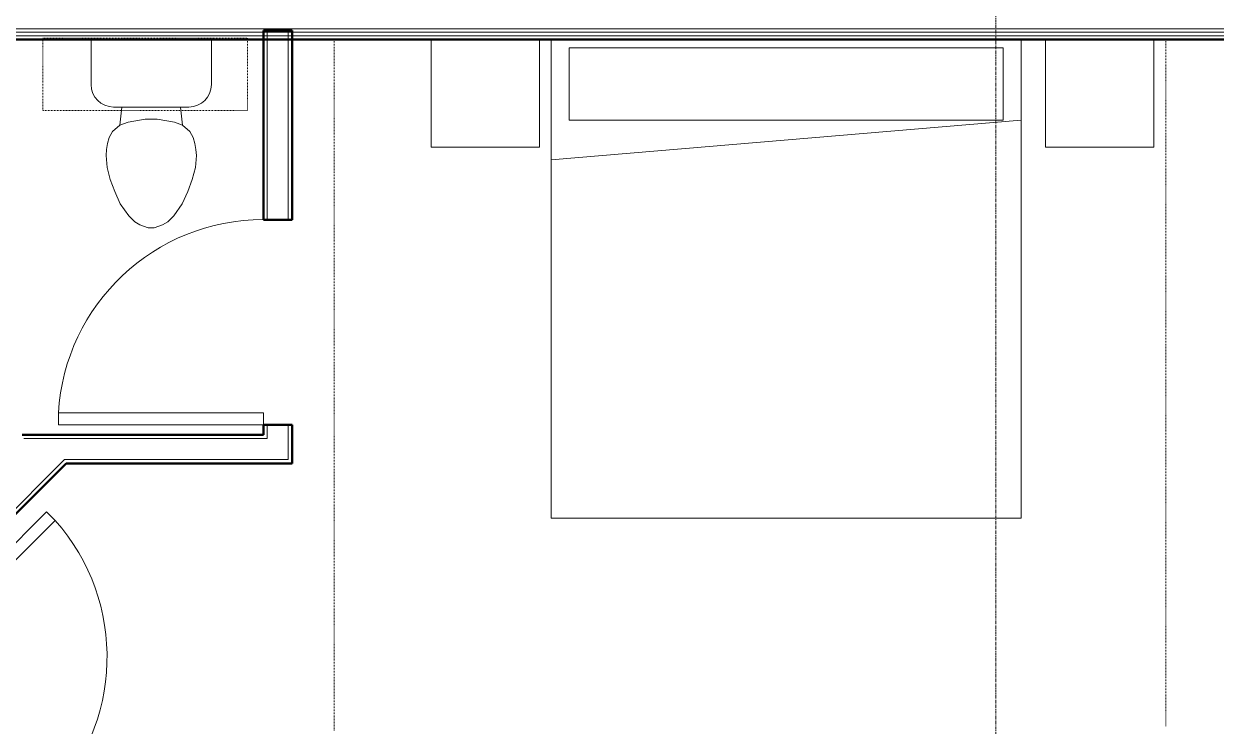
# Model space of a CAD drawing. Header units: inches. Extents: x -4266 to -1814, y 9706 to 12441.
# Drawn here: x -2334.6 to -2136.8, y 11564.8 to 11681.3 of the extents above; entities that cross this region are included whole.
import ezdxf

# ---------------------------------------------------------------- set-up
doc = ezdxf.new("R2010")
doc.units = ezdxf.units.IN
doc.header["$MEASUREMENT"] = 0
doc.linetypes.add('Dash', pattern=[0.25, 0.125, -0.125])
doc.linetypes.add('Grid Line 1_2_', pattern=[0.875, 0.5, -0.125, 0.125, -0.125])
for name, color, linetype, lineweight in [('A-DOOR-1', 7, 'Continuous', 9), ('A-DOOR-2', 50, 'Continuous', 20), ('A-WALL', 113, 'Continuous', 13), ('A-WALL-3', 250, 'Continuous', 50), ('A-WALL-4', 10, 'Continuous', 13), ('I-FURN-1', 7, 'Continuous', 9), ('I-FURN-HDLN-1', 7, 'Dash', 9), ('I-WALL-3', 2, 'Continuous', 50), ('P-SANR-FIXT-2', 7, 'Continuous', 9), ('Q-CASE-HDLN-1', 7, 'Dash', 9), ('S-GRID-1', 1, 'Grid Line 1_2_', 9)]:
    doc.layers.add(name, color=color, linetype=linetype, lineweight=lineweight)

msp = doc.modelspace()

# ---------------------------------------------------------------- linework, layer by layer
at = {"layer": 'A-DOOR-1'}
for centre, start, end in [((-2294.85699, 11614.81775), 90, 176.634313), ((-2354.8676, 11576.33396), 315, 41.634313)]:
    msp.add_arc(centre, 34.06659, start, end, dxfattribs=at)
at = {"layer": 'A-DOOR-2'}
for p, q in [((-2294.85699, 11616.81775), (-2328.86482, 11616.81775)), ((-2328.86482, 11614.81775), (-2328.86482, 11616.81775)), ((-2294.85699, 11614.81775), (-2294.85699, 11616.81775)), ((-2294.85699, 11614.81775), (-2328.86482, 11614.81775)), ((-2354.8676, 11576.33396), (-2330.82043, 11600.38113)), ((-2330.82043, 11600.38113), (-2329.40622, 11598.96692)), ((-2353.45339, 11574.91975), (-2329.40622, 11598.96692))]:
    msp.add_line(p, q, dxfattribs=at)
at = {"layer": 'A-WALL'}
for p, q in [((-2105.82374, 11680.4894), (-2437.56246, 11680.4894)), ((-2105.82374, 11679.9894), (-2437.35535, 11679.9894)), ((-2105.82374, 11679.3644), (-2436.38936, 11679.3644))]:
    msp.add_line(p, q, dxfattribs=at)
at = {"layer": 'A-WALL-3'}
for p, q in [((-2294.85699, 11680.2394), (-2294.85699, 11648.81775)), ((-2290.10699, 11680.2394), (-2294.85699, 11680.2394)), ((-2290.10699, 11648.81775), (-2290.10699, 11680.2394)), ((-2294.85699, 11648.81775), (-2290.10699, 11648.81775)), ((-2294.85699, 11614.81775), (-2294.85699, 11613.19275)), ((-2290.10699, 11614.81775), (-2294.85699, 11614.81775)), ((-2290.10699, 11613.19275), (-2290.10699, 11614.81775)), ((-2333.98095, 11613.19275), (-2334.86484, 11613.19275)), ((-2322.84402, 11613.19275), (-2333.98095, 11613.19275)), ((-2294.85699, 11613.19275), (-2322.84402, 11613.19275)), ((-2290.10699, 11609.06775), (-2290.10699, 11613.19275)), ((-2357.2852, 11578.75157), (-2327.59402, 11608.44275)), ((-2327.59402, 11608.44275), (-2290.10699, 11608.44275)), ((-2290.10699, 11608.44275), (-2290.10699, 11609.06775))]:
    msp.add_line(p, q, dxfattribs=at)
at = {"layer": 'A-WALL-4'}
for p, q in [((-2294.23199, 11648.81775), (-2294.23199, 11680.2394)), ((-2290.73199, 11648.81775), (-2290.73199, 11680.2394)), ((-2294.23199, 11613.19275), (-2294.23199, 11614.81775)), ((-2290.73199, 11613.19275), (-2290.73199, 11614.81775)), ((-2334.60595, 11612.56775), (-2324.3529, 11612.56775)), ((-2324.3529, 11612.56775), (-2323.46902, 11612.56775)), ((-2294.23199, 11612.56775), (-2323.46902, 11612.56775)), ((-2294.23199, 11613.19275), (-2294.23199, 11612.56775)), ((-2290.73199, 11613.19275), (-2290.73199, 11612.56775)), ((-2290.73199, 11612.56775), (-2290.73199, 11609.06775)), ((-2327.8529, 11609.06775), (-2357.72715, 11579.19351)), ((-2327.8529, 11609.06775), (-2326.96902, 11609.06775)), ((-2290.73199, 11609.06775), (-2326.96902, 11609.06775))]:
    msp.add_line(p, q, dxfattribs=at)
at = {"layer": 'I-FURN-1'}
for p, q in [((-2267.0347, 11678.7394), (-2267.0347, 11660.87113)), ((-2249.0347, 11660.87113), (-2249.0347, 11678.7394)), ((-2247.10286, 11678.7394), (-2247.10286, 11599.37113)), ((-2169.10286, 11599.37113), (-2169.10286, 11678.7394)), ((-2165.10286, 11678.7394), (-2165.10286, 11660.87113)), ((-2147.10286, 11660.87113), (-2147.10286, 11678.7394)), ((-2244.10286, 11677.37113), (-2244.10286, 11665.37113)), ((-2244.10286, 11677.37113), (-2172.10286, 11677.37113)), ((-2172.10286, 11677.37113), (-2172.10286, 11665.37113)), ((-2169.10286, 11665.37113), (-2247.10286, 11658.79151)), ((-2244.10286, 11665.37113), (-2172.10286, 11665.37113)), ((-2267.0347, 11660.87113), (-2249.0347, 11660.87113)), ((-2165.10286, 11660.87113), (-2147.10286, 11660.87113)), ((-2247.10286, 11599.37113), (-2169.10286, 11599.37113))]:
    msp.add_line(p, q, dxfattribs=at)
at = {"layer": 'I-FURN-HDLN-1'}
for p, q in [((-2283.10286, 11678.7394), (-2283.10286, 11564.09947)), ((-2145.10286, 11564.84947), (-2145.10286, 11678.7394))]:
    msp.add_line(p, q, dxfattribs=at)
at = {"layer": 'I-WALL-3'}
msp.add_line((-2437.01436, 11678.7394), (-2105.82374, 11678.7394), dxfattribs=at)
at = {"layer": 'P-SANR-FIXT-2'}
for p, q in [((-2323.44691, 11671.26317), (-2323.44691, 11678.7394)), ((-2303.49447, 11678.7394), (-2303.49447, 11671.26317)), ((-2307.22069, 11667.53695), (-2319.72069, 11667.53695)), ((-2318.33235, 11667.53695), (-2318.68007, 11664.51317)), ((-2308.60903, 11667.53695), (-2308.26131, 11664.51317)), ((-2317.30633, 11665.01317), (-2318.68007, 11664.51317)), ((-2314.47069, 11665.51317), (-2317.30633, 11665.01317)), ((-2312.47069, 11665.51317), (-2314.47069, 11665.51317)), ((-2309.63505, 11665.01317), (-2312.47069, 11665.51317)), ((-2308.26131, 11664.51317), (-2309.63505, 11665.01317)), ((-2319.87182, 11663.51317), (-2320.43859, 11662.51317)), ((-2318.68007, 11664.51317), (-2319.87182, 11663.51317)), ((-2307.06956, 11663.51317), (-2308.26131, 11664.51317)), ((-2306.50279, 11662.51317), (-2307.06956, 11663.51317)), ((-2320.70653, 11661.51317), (-2320.88353, 11660.50937)), ((-2320.43859, 11662.51317), (-2320.70653, 11661.51317)), ((-2306.23484, 11661.51317), (-2306.50279, 11662.51317)), ((-2306.05784, 11660.50937), (-2306.23484, 11661.51317)), ((-2320.88353, 11660.50937), (-2320.97069, 11659.51317)), ((-2320.97069, 11659.51317), (-2320.79638, 11657.52079)), ((-2306.145, 11657.52079), (-2305.97069, 11659.51317)), ((-2305.97069, 11659.51317), (-2306.05784, 11660.50937)), ((-2320.79638, 11657.52079), (-2320.25844, 11655.51317)), ((-2306.68294, 11655.51317), (-2306.145, 11657.52079)), ((-2320.25844, 11655.51317), (-2319.5305, 11653.51317)), ((-2307.41088, 11653.51317), (-2306.68294, 11655.51317)), ((-2319.5305, 11653.51317), (-2318.59788, 11651.51317)), ((-2308.34349, 11651.51317), (-2307.41088, 11653.51317)), ((-2318.59788, 11651.51317), (-2317.21045, 11649.51317)), ((-2309.73092, 11649.51317), (-2308.34349, 11651.51317)), ((-2317.21045, 11649.51317), (-2316.21045, 11648.51317)), ((-2310.73092, 11648.51317), (-2309.73092, 11649.51317)), ((-2316.21045, 11648.51317), (-2315.34443, 11648.01317)), ((-2315.34443, 11648.01317), (-2313.97069, 11647.51317)), ((-2313.97069, 11647.51317), (-2312.97069, 11647.51317)), ((-2312.97069, 11647.51317), (-2311.59695, 11648.01317)), ((-2311.59695, 11648.01317), (-2310.73092, 11648.51317))]:
    msp.add_line(p, q, dxfattribs=at)
for centre, start, end in [((-2319.72069, 11671.26317), 180, 270), ((-2307.22069, 11671.26317), 270, 0)]:
    msp.add_arc(centre, 3.72622, start, end, dxfattribs=at)
at = {"layer": 'Q-CASE-HDLN-1'}
for p, q in [((-2331.47069, 11666.9894), (-2331.47069, 11678.9894)), ((-2331.47069, 11678.9894), (-2297.47069, 11678.9894)), ((-2297.47069, 11678.9894), (-2297.47069, 11666.9894)), ((-2297.47069, 11666.9894), (-2331.47069, 11666.9894))]:
    msp.add_line(p, q, dxfattribs=at)
at = {"layer": 'S-GRID-1'}
msp.add_line((-2173.32374, 9836.17969), (-2173.32374, 12376.79045), dxfattribs=at)

doc.saveas('drawing.dxf')
